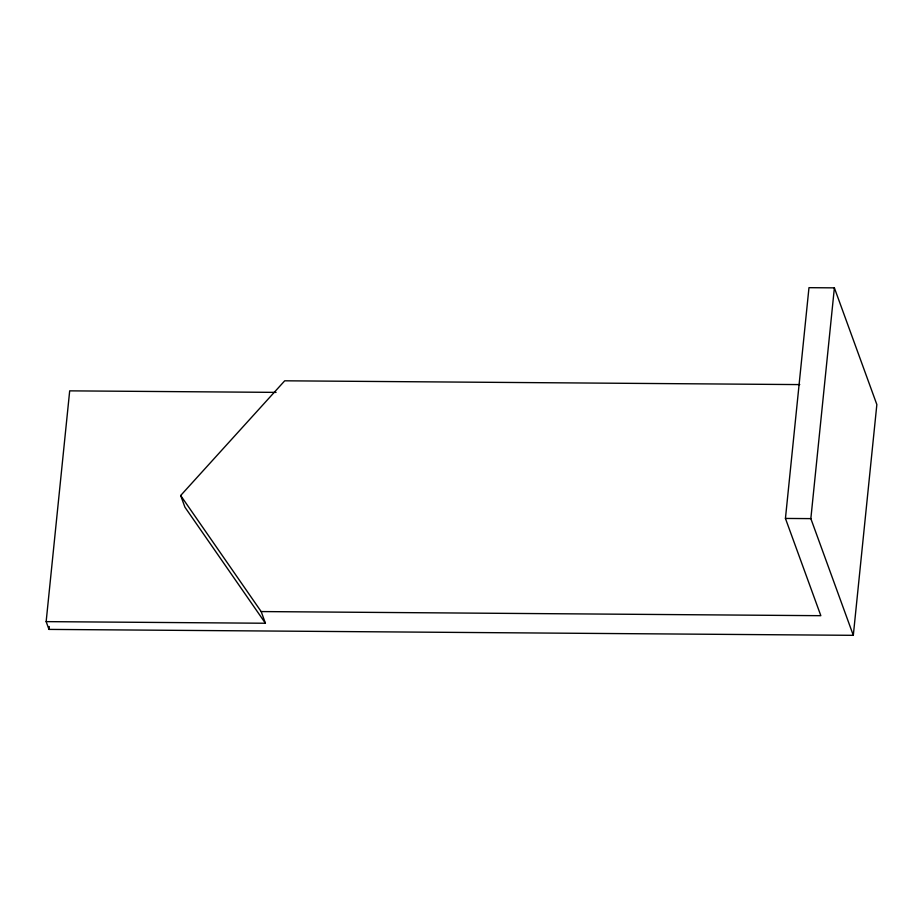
<?xml version="1.0" encoding="UTF-8"?>
<svg xmlns="http://www.w3.org/2000/svg" width="923" height="923" viewBox="0 0 923 923"><rect width="100%" height="100%" fill="white"/><g stroke="black" fill="none" stroke-linecap="round" stroke-linejoin="round"><path stroke-width="1.38" d="M799.768 384.591L284.711 380.807L180.666 495.513L261.174 611.568L820.835 615.687L785.438 518.438L808.975 287.676L834.38 287.861L876.85 404.562L853.314 635.324L48.977 629.405L46.15 621.629L69.686 390.856L276.058 392.379M48.977 629.405L49.277 626.544M853.314 635.324L810.844 518.622L834.38 287.861M785.438 518.438L810.844 518.622M46.15 621.629L265.42 623.244L261.174 611.568M265.42 623.244L184.923 507.177L180.666 495.513"/></g></svg>
